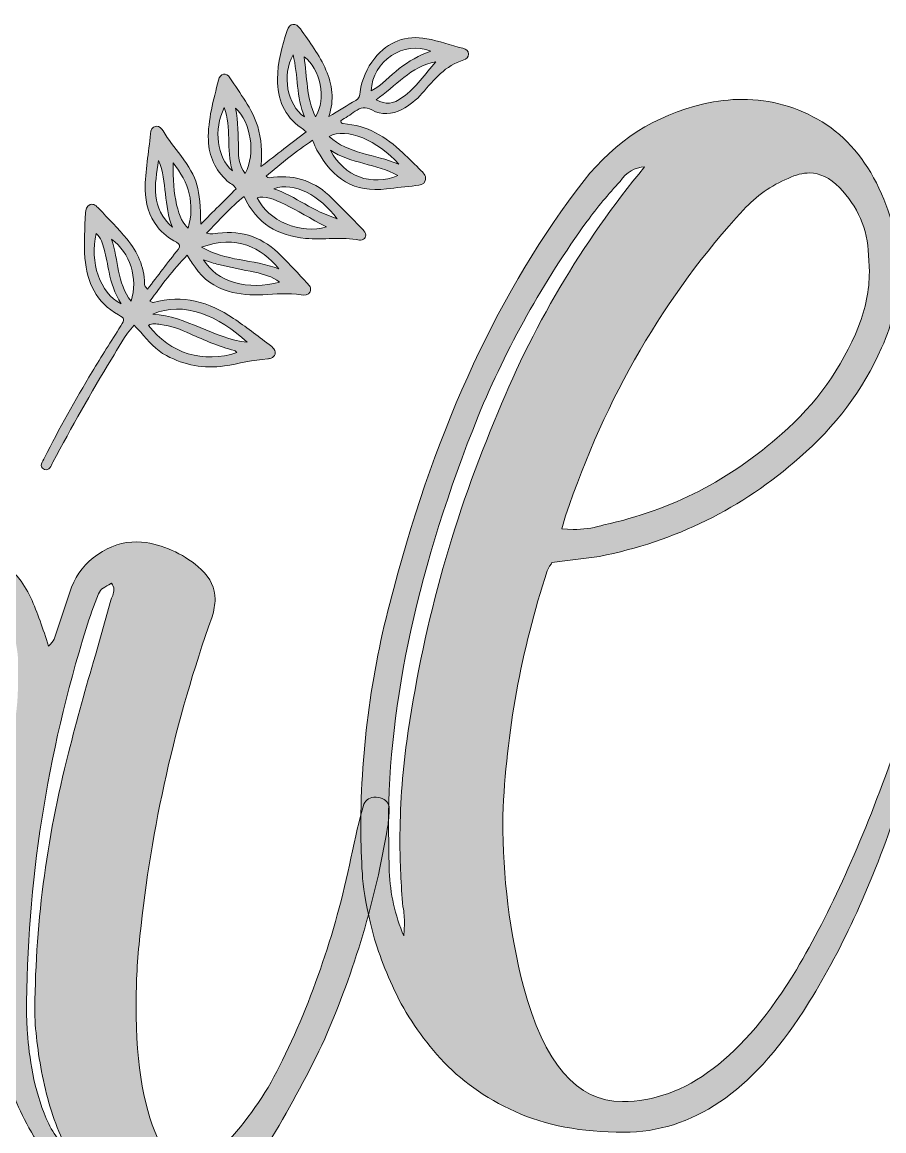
# Model space of a CAD drawing. Header units: inches. Extents: x 209 to 871, y -873 to -207.
# Drawn here: x 467.1 to 707.7, y -516.3 to -206.6 of the extents above; entities that cross this region are included whole.
import ezdxf

# ---------------------------------------------------------------- set-up
doc = ezdxf.new("R2010")
doc.units = ezdxf.units.IN
doc.header["$MEASUREMENT"] = 0
doc.layers.add('Layer 1', color=7, linetype='Continuous')

# ---------------------------------------------------------------- blocks, each defined once
blk = doc.blocks.new('block 3')
at = {"layer": 'Layer 1', "true_color": 0x040404}
h = blk.add_hatch(color=18, dxfattribs=at)
h.dxf.hatch_style = 2
edge = h.paths.add_edge_path()
edge.add_spline(control_points=[(635.1, -516.7), (623.25, -516.7), (613.11, -514.78), (604.69, -510.92), (596.26, -507.07), (589.33, -502.14), (583.91, -496.14), (578.48, -490.14), (574.2, -483.79), (571.06, -477.08), (567.92, -470.37), (565.67, -464.12), (564.31, -458.34), (562.95, -452.55), (562.2, -447.95), (562.06, -444.52), (561.77, -440.38), (561.63, -436.17), (561.63, -431.88), (561.63, -409.18), (564.7, -386.83), (570.84, -364.84), (582.84, -319.15), (600.54, -281.17), (623.96, -250.89), (632.67, -239.75), (643.81, -232.62), (657.38, -229.47), (661.09, -228.62), (664.66, -228.19), (668.09, -228.19), (676.23, -228.19), (683.69, -230.3), (690.47, -234.51), (697.25, -238.72), (702.53, -244.89), (706.32, -253.03), (710.1, -261.17), (711.99, -268.67), (711.99, -275.52), (711.85, -283.23), (710.21, -290.59), (707.07, -297.59), (701.79, -309.44), (694.14, -319.65), (684.15, -328.22), (668.01, -342.49), (649.38, -351.71), (628.25, -355.85), (628.25, -355.85), (620.11, -356.92), (620.11, -356.92), (620.11, -356.92), (614.97, -357.56), (614.97, -357.56), (614.97, -357.56), (614.75, -357.99), (614.75, -357.99), (614.18, -358.84), (613.82, -359.49), (613.68, -359.92), (606.4, -382.19), (602.25, -404.97), (601.26, -428.24), (601.26, -428.24), (601.26, -429.53), (601.26, -429.53), (601.26, -445.38), (603.19, -460.87), (607.04, -476.01), (612.75, -497.43), (621.96, -508.14), (634.67, -508.14), (652.24, -508.14), (668.44, -495.86), (683.29, -471.29), (692.72, -455.3), (701.5, -435.88), (709.64, -413.03), (711.64, -407.61), (713.14, -403.9), (714.14, -401.9), (715.42, -399.19), (716.14, -396.4), (716.28, -393.54), (717.14, -377.26), (719.35, -361.2), (722.92, -345.35), (730.34, -313.22), (742.91, -284.95), (760.62, -260.53), (764.9, -254.53), (769.97, -249.25), (775.83, -244.68), (785.39, -237.4), (795.74, -233.76), (806.88, -233.76), (820.16, -233.76), (832.23, -237.97), (843.08, -246.39), (847.79, -250.11), (850.93, -254.89), (852.5, -260.74), (853.79, -264.89), (854.43, -269.17), (854.43, -273.6), (854.43, -277.6), (854, -281.67), (853.15, -285.8), (850, -300.09), (843.44, -312.58), (833.44, -323.29), (815.45, -343.14), (793.03, -354.99), (766.19, -358.84), (765.47, -358.99), (764.76, -359.1), (764.04, -359.17), (763.33, -359.24), (762.65, -359.38), (762.01, -359.59), (761.37, -359.81), (760.69, -360.06), (759.97, -360.34), (756.69, -374.34), (755.05, -389.69), (755.05, -406.39), (755.05, -425.1), (756.94, -440.95), (760.72, -453.94), (764.51, -466.94), (769.4, -476.79), (775.4, -483.5), (781.39, -490.22), (787.6, -493.57), (794.03, -493.57), (805.45, -493.57), (815.8, -489.93), (825.09, -482.65), (843.51, -468.23), (856.07, -449.95), (862.79, -427.81), (862.79, -427.81), (863, -427.17), (863, -427.17), (864.14, -424.03), (865.5, -422.46), (867.07, -422.46), (867.64, -422.46), (868.46, -422.89), (869.53, -423.74), (870.6, -424.6), (871.14, -425.82), (871.14, -427.39), (871.14, -428.67), (870.93, -429.89), (870.5, -431.03), (869.07, -435.74), (867.35, -440.24), (865.36, -444.52), (858.64, -458.66), (849.65, -471.23), (838.37, -482.22), (832.37, -488.07), (825.44, -492.93), (817.59, -496.78), (810.45, -500.07), (803.24, -501.71), (795.96, -501.71), (785.96, -501.71), (776.25, -498.96), (766.83, -493.46), (757.4, -487.97), (749.19, -481.43), (742.2, -473.87), (735.2, -466.3), (730.06, -459.01), (726.77, -452.02), (722.06, -441.31), (718.77, -430.17), (716.92, -418.6), (716.92, -418.6), (716.06, -418.39), (716.06, -418.39), (715.49, -418.39), (714.92, -418.89), (714.35, -419.89), (714.35, -419.89), (714.14, -420.32), (714.14, -420.32), (713.28, -422.17), (711.99, -425.32), (710.28, -429.74), (703, -450.59), (694.64, -468.3), (685.22, -482.86), (670.8, -505.42), (654.09, -516.7), (635.1, -516.7)], knot_values=[0, 0, 0, 0, 1, 1, 1, 2, 2, 2, 3, 3, 3, 4, 4, 4, 5, 5, 5, 6, 6, 6, 7, 7, 7, 8, 8, 8, 9, 9, 9, 10, 10, 10, 11, 11, 11, 12, 12, 12, 13, 13, 13, 14, 14, 14, 15, 15, 15, 16, 16, 16, 17, 17, 17, 18, 18, 18, 19, 19, 19, 20, 20, 20, 21, 21, 21, 22, 22, 22, 23, 23, 23, 24, 24, 24, 25, 25, 25, 26, 26, 26, 27, 27, 27, 28, 28, 28, 29, 29, 29, 30, 30, 30, 31, 31, 31, 32, 32, 32, 33, 33, 33, 34, 34, 34, 35, 35, 35, 36, 36, 36, 37, 37, 37, 38, 38, 38, 39, 39, 39, 40, 40, 40, 41, 41, 41, 42, 42, 42, 43, 43, 43, 44, 44, 44, 45, 45, 45, 46, 46, 46, 47, 47, 47, 48, 48, 48, 49, 49, 49, 50, 50, 50, 51, 51, 51, 52, 52, 52, 53, 53, 53, 54, 54, 54, 55, 55, 55, 56, 56, 56, 57, 57, 57, 58, 58, 58, 59, 59, 59, 60, 60, 60, 61, 61, 61, 62, 62, 62, 63, 63, 63, 64, 64, 64, 65, 65, 65, 66, 66, 66, 66], degree=3, periodic=1)
edge = h.paths.add_edge_path()
edge.add_spline(control_points=[(573.63, -461.87), (573.63, -461.87), (573.84, -458.44), (573.84, -458.44), (573.84, -456.87), (573.7, -455.3), (573.41, -453.73), (572.84, -447.59), (572.56, -441.45), (572.56, -435.31), (572.56, -426.03), (573.2, -416.75), (574.48, -407.47), (578.77, -376.62), (586.91, -346.85), (598.9, -318.15), (609.32, -292.02), (623.32, -268.32), (640.88, -247.04), (638.17, -247.18), (635.88, -248.54), (634.03, -251.11), (630.74, -254.68), (627.67, -258.39), (624.82, -262.24), (612.54, -279.24), (602.4, -297.37), (594.41, -316.65), (577.7, -358.35), (569.34, -396.47), (569.34, -431.03), (569.34, -431.03), (569.56, -443.88), (569.56, -443.88), (569.84, -450.02), (571.2, -456.02), (573.63, -461.87)], knot_values=[0, 0, 0, 0, 1, 1, 1, 2, 2, 2, 3, 3, 3, 4, 4, 4, 5, 5, 5, 6, 6, 6, 7, 7, 7, 8, 8, 8, 9, 9, 9, 10, 10, 10, 11, 11, 11, 12, 12, 12, 12], degree=3, periodic=1)
edge = h.paths.add_edge_path()
edge.add_spline(control_points=[(620.96, -348.35), (623.67, -348.35), (626.24, -347.99), (628.68, -347.28), (628.68, -347.28), (629.53, -347.06), (629.53, -347.06), (648.38, -342.92), (664.94, -334.43), (679.22, -321.58), (688.79, -313.29), (695.93, -303.3), (700.64, -291.59), (702.64, -286.59), (703.64, -281.52), (703.64, -276.38), (703.64, -276.38), (703.43, -271.67), (703.43, -271.67), (703.14, -264.39), (700.43, -258.1), (695.29, -252.82), (692.57, -250.11), (689.79, -248.75), (686.94, -248.75), (685.08, -248.75), (683.08, -249.25), (680.94, -250.25), (676.23, -252.25), (672.08, -255.18), (668.51, -259.03), (646.52, -282.88), (629.96, -311.37), (618.82, -344.49), (618.82, -344.49), (617.75, -348.13), (617.75, -348.13), (617.75, -348.13), (620.96, -348.35), (620.96, -348.35)], knot_values=[0, 0, 0, 0, 1, 1, 1, 2, 2, 2, 3, 3, 3, 4, 4, 4, 5, 5, 5, 6, 6, 6, 7, 7, 7, 8, 8, 8, 9, 9, 9, 10, 10, 10, 11, 11, 11, 12, 12, 12, 13, 13, 13, 13], degree=3, periodic=1)
edge = h.paths.add_edge_path()
edge.add_spline(control_points=[(728.06, -432.31), (728.06, -432.31), (728.06, -428.67), (728.06, -428.67), (728.06, -428.67), (727.63, -424.6), (727.63, -424.6), (726.92, -419.03), (726.56, -415.39), (726.56, -413.68), (726.56, -413.68), (726.56, -401.47), (726.56, -401.47), (726.56, -400.18), (726.35, -398.9), (725.92, -397.61), (724.35, -399.61), (723.56, -401.61), (723.56, -403.61), (723.56, -403.61), (723.56, -404.68), (723.56, -404.68), (723.56, -412.11), (724.42, -419.46), (726.13, -426.74), (726.27, -427.32), (726.56, -427.74), (726.99, -428.03), (727.42, -428.32), (727.77, -428.53), (728.06, -428.67), (728.06, -428.67), (727.63, -432.31), (727.63, -432.31), (727.63, -432.31), (728.06, -432.31), (728.06, -432.31)], knot_values=[0, 0, 0, 0, 1, 1, 1, 2, 2, 2, 3, 3, 3, 4, 4, 4, 5, 5, 5, 6, 6, 6, 7, 7, 7, 8, 8, 8, 9, 9, 9, 10, 10, 10, 11, 11, 11, 12, 12, 12, 12], degree=3, periodic=1)
edge = h.paths.add_edge_path()
edge.add_spline(control_points=[(726.13, -374.48), (727.13, -373.05), (727.95, -371.84), (728.59, -370.84), (729.24, -369.84), (729.77, -368.23), (730.2, -366.02), (730.63, -363.81), (731.06, -361.56), (731.49, -359.27), (740.77, -313.01), (759.62, -275.03), (788.03, -245.32), (787.03, -246.04), (785.89, -246.79), (784.61, -247.57), (783.32, -248.36), (782.11, -249.18), (780.96, -250.03), (774.82, -254.89), (769.47, -260.53), (764.9, -266.96), (759.33, -274.24), (754.55, -282.09), (750.55, -290.52), (738.27, -315.36), (730.13, -341.57), (726.13, -369.13), (726.13, -369.13), (726.13, -374.48), (726.13, -374.48)], knot_values=[0, 0, 0, 0, 1, 1, 1, 2, 2, 2, 3, 3, 3, 4, 4, 4, 5, 5, 5, 6, 6, 6, 7, 7, 7, 8, 8, 8, 9, 9, 9, 10, 10, 10, 10], degree=3, periodic=1)
edge = h.paths.add_edge_path()
edge.add_spline(control_points=[(765.12, -350.71), (791.53, -346.85), (813.24, -334.71), (830.23, -314.29), (838.8, -304.01), (844.08, -292.23), (846.08, -278.95), (846.36, -277.1), (846.51, -275.24), (846.51, -273.38), (846.51, -267.96), (845.04, -262.85), (842.12, -258.07), (839.19, -253.28), (835.94, -250.89), (832.37, -250.89), (830.51, -250.89), (828.51, -251.32), (826.37, -252.18), (820.09, -254.32), (814.66, -257.82), (810.1, -262.67), (786.96, -287.66), (771.4, -315.72), (763.4, -346.85), (763.11, -347.57), (762.94, -348.21), (762.87, -348.78), (762.79, -349.35), (762.76, -349.85), (762.76, -350.28), (763.04, -350.42), (763.4, -350.53), (763.83, -350.6), (764.26, -350.67), (764.69, -350.71), (765.12, -350.71)], knot_values=[0, 0, 0, 0, 1, 1, 1, 2, 2, 2, 3, 3, 3, 4, 4, 4, 5, 5, 5, 6, 6, 6, 7, 7, 7, 8, 8, 8, 9, 9, 9, 10, 10, 10, 11, 11, 11, 12, 12, 12, 12], degree=3, periodic=1)
h = blk.add_hatch(color=18, dxfattribs=at)
h.dxf.hatch_style = 2
edge = h.paths.add_edge_path()
edge.add_spline(control_points=[(503.16, -538.12), (497.45, -538.12), (491.73, -536.48), (486.02, -533.2), (478.74, -528.63), (473.28, -523.13), (469.64, -516.7), (466, -510.28), (463.57, -504.35), (462.35, -498.92), (461.14, -493.5), (460.54, -489.93), (460.54, -488.21), (460.54, -488.21), (460.32, -479.86), (460.32, -479.86), (460.32, -467.15), (461.46, -452.66), (463.75, -436.38), (463.75, -436.38), (464.6, -429.31), (464.6, -429.31), (464.6, -429.31), (463.53, -430.81), (463.53, -430.81), (462.25, -432.39), (461.39, -433.6), (460.96, -434.45), (453.96, -447.88), (444.68, -459.59), (433.12, -469.58), (427.55, -474.15), (421.69, -476.44), (415.56, -476.44), (410.27, -476.44), (405.13, -474.79), (400.13, -471.51), (387.85, -463.51), (381.14, -452.23), (380, -437.67), (379.86, -435.67), (379.78, -433.6), (379.78, -431.46), (379.78, -426.74), (380.28, -422.03), (381.28, -417.32), (384.28, -403.18), (389.78, -390.12), (397.78, -378.12), (402.63, -370.55), (408.95, -364.27), (416.73, -359.27), (424.51, -354.28), (432.76, -351.78), (441.47, -351.78), (443.61, -351.78), (445.76, -351.92), (447.9, -352.2), (457.89, -353.35), (465.1, -358.42), (469.53, -367.41), (471.25, -371.55), (472.88, -376.05), (474.46, -380.91), (475.17, -380.19), (475.67, -379.55), (475.96, -378.98), (475.96, -378.98), (480.88, -364.41), (480.88, -364.41), (482.31, -360.7), (484.74, -357.67), (488.17, -355.31), (491.59, -352.95), (495.23, -351.78), (499.09, -351.78), (499.09, -351.78), (501.66, -351.99), (501.66, -351.99), (507.51, -352.99), (512.65, -355.49), (517.08, -359.49), (519.65, -361.92), (520.94, -364.7), (520.94, -367.84), (520.94, -369.27), (520.65, -370.91), (520.08, -372.77), (509.8, -401.76), (503.08, -431.46), (499.95, -461.87), (499.23, -468.3), (498.88, -474.72), (498.88, -481.15), (498.88, -498.43), (501.16, -511.35), (505.73, -519.92), (508.3, -524.2), (511.01, -526.34), (513.87, -526.34), (516.44, -526.34), (519.65, -524.34), (523.51, -520.34), (529.79, -513.63), (534.93, -506.28), (538.93, -498.28), (548.21, -479.72), (554.99, -459.66), (559.28, -438.1), (560.56, -432.1), (561.63, -427.74), (562.49, -425.03), (563.06, -423.74), (564.2, -423.1), (565.92, -423.1), (565.92, -423.1), (566.99, -423.31), (566.99, -423.31), (568.7, -423.74), (569.56, -424.74), (569.56, -426.31), (569.56, -428.03), (569.41, -429.74), (569.13, -431.46), (565.7, -451.88), (559.85, -471.58), (551.57, -490.57), (547.14, -500), (542.21, -509.21), (536.79, -518.2), (533.22, -524.63), (528.08, -529.63), (521.37, -533.2), (515.37, -536.48), (509.3, -538.12), (503.16, -538.12)], knot_values=[0, 0, 0, 0, 1, 1, 1, 2, 2, 2, 3, 3, 3, 4, 4, 4, 5, 5, 5, 6, 6, 6, 7, 7, 7, 8, 8, 8, 9, 9, 9, 10, 10, 10, 11, 11, 11, 12, 12, 12, 13, 13, 13, 14, 14, 14, 15, 15, 15, 16, 16, 16, 17, 17, 17, 18, 18, 18, 19, 19, 19, 20, 20, 20, 21, 21, 21, 22, 22, 22, 23, 23, 23, 24, 24, 24, 25, 25, 25, 26, 26, 26, 27, 27, 27, 28, 28, 28, 29, 29, 29, 30, 30, 30, 31, 31, 31, 32, 32, 32, 33, 33, 33, 34, 34, 34, 35, 35, 35, 36, 36, 36, 37, 37, 37, 38, 38, 38, 39, 39, 39, 40, 40, 40, 41, 41, 41, 42, 42, 42, 43, 43, 43, 44, 44, 44, 45, 45, 45, 45], degree=3, periodic=1)
edge = h.paths.add_edge_path()
edge.add_spline(control_points=[(388.35, -434.02), (390.49, -424.89), (392.21, -418.39), (393.49, -414.53), (395.78, -407.11), (398.92, -399.47), (402.92, -391.62), (402.92, -391.62), (405.06, -387.12), (405.06, -387.12), (406.49, -384.55), (409.77, -379.05), (414.91, -370.63), (406.91, -376.91), (400.42, -385.87), (395.42, -397.51), (390.42, -409.15), (387.92, -419.6), (387.92, -428.89), (387.92, -430.74), (388.06, -432.46), (388.35, -434.02)], knot_values=[0, 0, 0, 0, 1, 1, 1, 2, 2, 2, 3, 3, 3, 4, 4, 4, 5, 5, 5, 6, 6, 6, 7, 7, 7, 7], degree=3, periodic=1)
edge = h.paths.add_edge_path()
edge.add_spline(control_points=[(418.12, -467.01), (418.12, -467.01), (419.84, -466.8), (419.84, -466.8), (423.83, -465.65), (427.41, -463.73), (430.55, -461.01), (440.69, -451.73), (449.4, -439.59), (456.68, -424.6), (456.68, -424.6), (459.25, -419.46), (459.25, -419.46), (463.67, -410.61), (465.89, -401.33), (465.89, -391.62), (465.89, -391.62), (465.89, -384.12), (465.89, -384.12), (465.32, -377.12), (462.75, -370.98), (458.18, -365.7), (456.47, -363.99), (454.75, -363.13), (453.04, -363.13), (450.18, -363.13), (447.11, -365.63), (443.83, -370.63), (439.12, -377.77), (434.97, -385.4), (431.4, -393.54), (422.84, -412.11), (417.05, -431.53), (414.05, -451.8), (413.77, -454.52), (413.63, -458.16), (413.63, -462.73), (414.05, -465.59), (415.56, -467.01), (418.12, -467.01)], knot_values=[0, 0, 0, 0, 1, 1, 1, 2, 2, 2, 3, 3, 3, 4, 4, 4, 5, 5, 5, 6, 6, 6, 7, 7, 7, 8, 8, 8, 9, 9, 9, 10, 10, 10, 11, 11, 11, 12, 12, 12, 13, 13, 13, 13], degree=3, periodic=1)
edge = h.paths.add_edge_path()
edge.add_spline(control_points=[(479.81, -521.63), (476.95, -516.35), (474.78, -510.31), (473.28, -503.53), (471.78, -496.75), (470.89, -490.36), (470.6, -484.36), (470.6, -459.52), (473.74, -434.96), (480.03, -410.68), (482.31, -401.54), (484.81, -392.47), (487.52, -383.48), (487.52, -383.48), (491.81, -368.05), (491.81, -368.05), (491.95, -367.77), (492.13, -367.34), (492.34, -366.77), (492.56, -366.2), (492.66, -365.63), (492.66, -365.06), (492.66, -364.49), (492.45, -363.91), (492.02, -363.34), (491.02, -363.91), (490.23, -364.38), (489.66, -364.73), (489.09, -365.09), (488.66, -365.63), (488.38, -366.34), (487.09, -369.48), (485.95, -372.7), (484.95, -375.98), (473.96, -411.11), (468.39, -447.02), (468.25, -483.72), (468.25, -483.72), (468.46, -488), (468.46, -488), (468.6, -491), (469.03, -494.61), (469.74, -498.82), (470.46, -503.03), (471.6, -507.21), (473.17, -511.35), (474.74, -515.49), (476.95, -518.92), (479.81, -521.63)], knot_values=[0, 0, 0, 0, 1, 1, 1, 2, 2, 2, 3, 3, 3, 4, 4, 4, 5, 5, 5, 6, 6, 6, 7, 7, 7, 8, 8, 8, 9, 9, 9, 10, 10, 10, 11, 11, 11, 12, 12, 12, 13, 13, 13, 14, 14, 14, 15, 15, 15, 16, 16, 16, 16], degree=3, periodic=1)
at = {"layer": 'Layer 1', "lineweight": 0}
for points, knots in [([(635.1, -516.7), (623.25, -516.7), (613.11, -514.78), (604.69, -510.92), (596.26, -507.07), (589.33, -502.14), (583.91, -496.14), (578.48, -490.14), (574.2, -483.79), (571.06, -477.08), (567.92, -470.37), (565.67, -464.12), (564.31, -458.34), (562.95, -452.55), (562.2, -447.95), (562.06, -444.52), (561.77, -440.38), (561.63, -436.17), (561.63, -431.88), (561.63, -409.18), (564.7, -386.83), (570.84, -364.84), (582.84, -319.15), (600.54, -281.17), (623.96, -250.89), (632.67, -239.75), (643.81, -232.62), (657.38, -229.47), (661.09, -228.62), (664.66, -228.19), (668.09, -228.19), (676.23, -228.19), (683.69, -230.3), (690.47, -234.51), (697.25, -238.72), (702.53, -244.89), (706.32, -253.03), (710.1, -261.17), (711.99, -268.67), (711.99, -275.52), (711.85, -283.23), (710.21, -290.59), (707.07, -297.59), (701.79, -309.44), (694.14, -319.65), (684.15, -328.22), (668.01, -342.49), (649.38, -351.71), (628.25, -355.85), (628.25, -355.85), (620.11, -356.92), (620.11, -356.92), (620.11, -356.92), (614.97, -357.56), (614.97, -357.56), (614.97, -357.56), (614.75, -357.99), (614.75, -357.99), (614.18, -358.84), (613.82, -359.49), (613.68, -359.92), (606.4, -382.19), (602.25, -404.97), (601.26, -428.24), (601.26, -428.24), (601.26, -429.53), (601.26, -429.53), (601.26, -445.38), (603.19, -460.87), (607.04, -476.01), (612.75, -497.43), (621.96, -508.14), (634.67, -508.14), (652.24, -508.14), (668.44, -495.86), (683.29, -471.29), (692.72, -455.3), (701.5, -435.88), (709.64, -413.03), (711.64, -407.61), (713.14, -403.9), (714.14, -401.9), (715.42, -399.19), (716.14, -396.4), (716.28, -393.54), (717.14, -377.26), (719.35, -361.2), (722.92, -345.35), (730.34, -313.22), (742.91, -284.95), (760.62, -260.53), (764.9, -254.53), (769.97, -249.25), (775.83, -244.68), (785.39, -237.4), (795.74, -233.76), (806.88, -233.76), (820.16, -233.76), (832.23, -237.97), (843.08, -246.39), (847.79, -250.11), (850.93, -254.89), (852.5, -260.74), (853.79, -264.89), (854.43, -269.17), (854.43, -273.6), (854.43, -277.6), (854, -281.67), (853.15, -285.8), (850, -300.09), (843.44, -312.58), (833.44, -323.29), (815.45, -343.14), (793.03, -354.99), (766.19, -358.84), (765.47, -358.99), (764.76, -359.1), (764.04, -359.17), (763.33, -359.24), (762.65, -359.38), (762.01, -359.59), (761.37, -359.81), (760.69, -360.06), (759.97, -360.34), (756.69, -374.34), (755.05, -389.69), (755.05, -406.39), (755.05, -425.1), (756.94, -440.95), (760.72, -453.94), (764.51, -466.94), (769.4, -476.79), (775.4, -483.5), (781.39, -490.22), (787.6, -493.57), (794.03, -493.57), (805.45, -493.57), (815.8, -489.93), (825.09, -482.65), (843.51, -468.23), (856.07, -449.95), (862.79, -427.81), (862.79, -427.81), (863, -427.17), (863, -427.17), (864.14, -424.03), (865.5, -422.46), (867.07, -422.46), (867.64, -422.46), (868.46, -422.89), (869.53, -423.74), (870.6, -424.6), (871.14, -425.82), (871.14, -427.39), (871.14, -428.67), (870.93, -429.89), (870.5, -431.03), (869.07, -435.74), (867.35, -440.24), (865.36, -444.52), (858.64, -458.66), (849.65, -471.23), (838.37, -482.22), (832.37, -488.07), (825.44, -492.93), (817.59, -496.78), (810.45, -500.07), (803.24, -501.71), (795.96, -501.71), (785.96, -501.71), (776.25, -498.96), (766.83, -493.46), (757.4, -487.97), (749.19, -481.43), (742.2, -473.87), (735.2, -466.3), (730.06, -459.01), (726.77, -452.02), (722.06, -441.31), (718.77, -430.17), (716.92, -418.6), (716.92, -418.6), (716.06, -418.39), (716.06, -418.39), (715.49, -418.39), (714.92, -418.89), (714.35, -419.89), (714.35, -419.89), (714.14, -420.32), (714.14, -420.32), (713.28, -422.17), (711.99, -425.32), (710.28, -429.74), (703, -450.59), (694.64, -468.3), (685.22, -482.86), (670.8, -505.42), (654.09, -516.7), (635.1, -516.7)], [0, 0, 0, 0, 1, 1, 1, 2, 2, 2, 3, 3, 3, 4, 4, 4, 5, 5, 5, 6, 6, 6, 7, 7, 7, 8, 8, 8, 9, 9, 9, 10, 10, 10, 11, 11, 11, 12, 12, 12, 13, 13, 13, 14, 14, 14, 15, 15, 15, 16, 16, 16, 17, 17, 17, 18, 18, 18, 19, 19, 19, 20, 20, 20, 21, 21, 21, 22, 22, 22, 23, 23, 23, 24, 24, 24, 25, 25, 25, 26, 26, 26, 27, 27, 27, 28, 28, 28, 29, 29, 29, 30, 30, 30, 31, 31, 31, 32, 32, 32, 33, 33, 33, 34, 34, 34, 35, 35, 35, 36, 36, 36, 37, 37, 37, 38, 38, 38, 39, 39, 39, 40, 40, 40, 41, 41, 41, 42, 42, 42, 43, 43, 43, 44, 44, 44, 45, 45, 45, 46, 46, 46, 47, 47, 47, 48, 48, 48, 49, 49, 49, 50, 50, 50, 51, 51, 51, 52, 52, 52, 53, 53, 53, 54, 54, 54, 55, 55, 55, 56, 56, 56, 57, 57, 57, 58, 58, 58, 59, 59, 59, 60, 60, 60, 61, 61, 61, 62, 62, 62, 63, 63, 63, 64, 64, 64, 65, 65, 65, 66, 66, 66, 66]), ([(573.63, -461.87), (573.63, -461.87), (573.84, -458.44), (573.84, -458.44), (573.84, -456.87), (573.7, -455.3), (573.41, -453.73), (572.84, -447.59), (572.56, -441.45), (572.56, -435.31), (572.56, -426.03), (573.2, -416.75), (574.48, -407.47), (578.77, -376.62), (586.91, -346.85), (598.9, -318.15), (609.32, -292.02), (623.32, -268.32), (640.88, -247.04), (638.17, -247.18), (635.88, -248.54), (634.03, -251.11), (630.74, -254.68), (627.67, -258.39), (624.82, -262.24), (612.54, -279.24), (602.4, -297.37), (594.41, -316.65), (577.7, -358.35), (569.34, -396.47), (569.34, -431.03), (569.34, -431.03), (569.56, -443.88), (569.56, -443.88), (569.84, -450.02), (571.2, -456.02), (573.63, -461.87)], [0, 0, 0, 0, 1, 1, 1, 2, 2, 2, 3, 3, 3, 4, 4, 4, 5, 5, 5, 6, 6, 6, 7, 7, 7, 8, 8, 8, 9, 9, 9, 10, 10, 10, 11, 11, 11, 12, 12, 12, 12]), ([(620.96, -348.35), (623.67, -348.35), (626.24, -347.99), (628.68, -347.28), (628.68, -347.28), (629.53, -347.06), (629.53, -347.06), (648.38, -342.92), (664.94, -334.43), (679.22, -321.58), (688.79, -313.29), (695.93, -303.3), (700.64, -291.59), (702.64, -286.59), (703.64, -281.52), (703.64, -276.38), (703.64, -276.38), (703.43, -271.67), (703.43, -271.67), (703.14, -264.39), (700.43, -258.1), (695.29, -252.82), (692.57, -250.11), (689.79, -248.75), (686.94, -248.75), (685.08, -248.75), (683.08, -249.25), (680.94, -250.25), (676.23, -252.25), (672.08, -255.18), (668.51, -259.03), (646.52, -282.88), (629.96, -311.37), (618.82, -344.49), (618.82, -344.49), (617.75, -348.13), (617.75, -348.13), (617.75, -348.13), (620.96, -348.35), (620.96, -348.35)], [0, 0, 0, 0, 1, 1, 1, 2, 2, 2, 3, 3, 3, 4, 4, 4, 5, 5, 5, 6, 6, 6, 7, 7, 7, 8, 8, 8, 9, 9, 9, 10, 10, 10, 11, 11, 11, 12, 12, 12, 13, 13, 13, 13]), ([(503.16, -538.12), (497.45, -538.12), (491.73, -536.48), (486.02, -533.2), (478.74, -528.63), (473.28, -523.13), (469.64, -516.7), (466, -510.28), (463.57, -504.35), (462.35, -498.92), (461.14, -493.5), (460.54, -489.93), (460.54, -488.21), (460.54, -488.21), (460.32, -479.86), (460.32, -479.86), (460.32, -467.15), (461.46, -452.66), (463.75, -436.38), (463.75, -436.38), (464.6, -429.31), (464.6, -429.31), (464.6, -429.31), (463.53, -430.81), (463.53, -430.81), (462.25, -432.39), (461.39, -433.6), (460.96, -434.45), (453.96, -447.88), (444.68, -459.59), (433.12, -469.58), (427.55, -474.15), (421.69, -476.44), (415.56, -476.44), (410.27, -476.44), (405.13, -474.79), (400.13, -471.51), (387.85, -463.51), (381.14, -452.23), (380, -437.67), (379.86, -435.67), (379.78, -433.6), (379.78, -431.46), (379.78, -426.74), (380.28, -422.03), (381.28, -417.32), (384.28, -403.18), (389.78, -390.12), (397.78, -378.12), (402.63, -370.55), (408.95, -364.27), (416.73, -359.27), (424.51, -354.28), (432.76, -351.78), (441.47, -351.78), (443.61, -351.78), (445.76, -351.92), (447.9, -352.2), (457.89, -353.35), (465.1, -358.42), (469.53, -367.41), (471.25, -371.55), (472.88, -376.05), (474.46, -380.91), (475.17, -380.19), (475.67, -379.55), (475.96, -378.98), (475.96, -378.98), (480.88, -364.41), (480.88, -364.41), (482.31, -360.7), (484.74, -357.67), (488.17, -355.31), (491.59, -352.95), (495.23, -351.78), (499.09, -351.78), (499.09, -351.78), (501.66, -351.99), (501.66, -351.99), (507.51, -352.99), (512.65, -355.49), (517.08, -359.49), (519.65, -361.92), (520.94, -364.7), (520.94, -367.84), (520.94, -369.27), (520.65, -370.91), (520.08, -372.77), (509.8, -401.76), (503.08, -431.46), (499.95, -461.87), (499.23, -468.3), (498.88, -474.72), (498.88, -481.15), (498.88, -498.43), (501.16, -511.35), (505.73, -519.92), (508.3, -524.2), (511.01, -526.34), (513.87, -526.34), (516.44, -526.34), (519.65, -524.34), (523.51, -520.34), (529.79, -513.63), (534.93, -506.28), (538.93, -498.28), (548.21, -479.72), (554.99, -459.66), (559.28, -438.1), (560.56, -432.1), (561.63, -427.74), (562.49, -425.03), (563.06, -423.74), (564.2, -423.1), (565.92, -423.1), (565.92, -423.1), (566.99, -423.31), (566.99, -423.31), (568.7, -423.74), (569.56, -424.74), (569.56, -426.31), (569.56, -428.03), (569.41, -429.74), (569.13, -431.46), (565.7, -451.88), (559.85, -471.58), (551.57, -490.57), (547.14, -500), (542.21, -509.21), (536.79, -518.2), (533.22, -524.63), (528.08, -529.63), (521.37, -533.2), (515.37, -536.48), (509.3, -538.12), (503.16, -538.12)], [0, 0, 0, 0, 1, 1, 1, 2, 2, 2, 3, 3, 3, 4, 4, 4, 5, 5, 5, 6, 6, 6, 7, 7, 7, 8, 8, 8, 9, 9, 9, 10, 10, 10, 11, 11, 11, 12, 12, 12, 13, 13, 13, 14, 14, 14, 15, 15, 15, 16, 16, 16, 17, 17, 17, 18, 18, 18, 19, 19, 19, 20, 20, 20, 21, 21, 21, 22, 22, 22, 23, 23, 23, 24, 24, 24, 25, 25, 25, 26, 26, 26, 27, 27, 27, 28, 28, 28, 29, 29, 29, 30, 30, 30, 31, 31, 31, 32, 32, 32, 33, 33, 33, 34, 34, 34, 35, 35, 35, 36, 36, 36, 37, 37, 37, 38, 38, 38, 39, 39, 39, 40, 40, 40, 41, 41, 41, 42, 42, 42, 43, 43, 43, 44, 44, 44, 45, 45, 45, 45]), ([(479.81, -521.63), (476.95, -516.35), (474.78, -510.31), (473.28, -503.53), (471.78, -496.75), (470.89, -490.36), (470.6, -484.36), (470.6, -459.52), (473.74, -434.96), (480.03, -410.68), (482.31, -401.54), (484.81, -392.47), (487.52, -383.48), (487.52, -383.48), (491.81, -368.05), (491.81, -368.05), (491.95, -367.77), (492.13, -367.34), (492.34, -366.77), (492.56, -366.2), (492.66, -365.63), (492.66, -365.06), (492.66, -364.49), (492.45, -363.91), (492.02, -363.34), (491.02, -363.91), (490.23, -364.38), (489.66, -364.73), (489.09, -365.09), (488.66, -365.63), (488.38, -366.34), (487.09, -369.48), (485.95, -372.7), (484.95, -375.98), (473.96, -411.11), (468.39, -447.02), (468.25, -483.72), (468.25, -483.72), (468.46, -488), (468.46, -488), (468.6, -491), (469.03, -494.61), (469.74, -498.82), (470.46, -503.03), (471.6, -507.21), (473.17, -511.35), (474.74, -515.49), (476.95, -518.92), (479.81, -521.63)], [0, 0, 0, 0, 1, 1, 1, 2, 2, 2, 3, 3, 3, 4, 4, 4, 5, 5, 5, 6, 6, 6, 7, 7, 7, 8, 8, 8, 9, 9, 9, 10, 10, 10, 11, 11, 11, 12, 12, 12, 13, 13, 13, 14, 14, 14, 15, 15, 15, 16, 16, 16, 16])]:
    blk.add_open_spline(points, degree=3, knots=knots, dxfattribs=at)
blk = doc.blocks.new('block 5')
at = {"layer": 'Layer 1', "true_color": 0x040404}
h = blk.add_hatch(color=18, dxfattribs=at)
h.dxf.hatch_style = 2
edge = h.paths.add_edge_path()
edge.add_spline(control_points=[(577, -252.28), (574.29, -252.6), (571.57, -252.88), (568.85, -253.2), (559.74, -254.27), (553.91, -250.54), (549.38, -242.34), (548.98, -241.61), (548.69, -240.82), (548.17, -239.63), (543.51, -242.66), (539.4, -246.13), (535.17, -249.68), (535.88, -250.44), (536.6, -250.02), (537.22, -249.95), (543.62, -249.2), (549.01, -251.28), (553.54, -255.76), (556.3, -258.49), (559.01, -261.28), (561.74, -264.05), (562.1, -264.42), (562.48, -264.81), (562.73, -265.26), (563.37, -266.42), (562.87, -267.35), (561.57, -267.52), (561.47, -267.53), (561.36, -267.55), (561.26, -267.52), (556.26, -266.43), (551.18, -267.52), (546.16, -267.02), (538.53, -266.25), (532.52, -263), (529.08, -255.3), (525.14, -258.41), (522.06, -261.96), (518.55, -265.57), (519.91, -266.02), (520.82, -265.68), (521.71, -265.56), (528.67, -264.72), (534.56, -266.89), (539.42, -271.89), (541.84, -274.38), (544.2, -276.91), (546.58, -279.43), (547.24, -280.13), (547.95, -280.87), (547.46, -281.92), (546.96, -282.96), (545.94, -282.94), (544.99, -282.79), (541.41, -282.22), (537.85, -282.6), (534.28, -282.79), (531.01, -282.96), (527.78, -282.72), (524.61, -281.77), (520.74, -280.61), (517.62, -278.45), (515.34, -275.1), (514.64, -274.08), (513.97, -273.04), (513.12, -271.75), (509.15, -275.83), (505.93, -280.12), (502.73, -284.59), (503.31, -284.81), (503.52, -284.97), (503.67, -284.93), (511.9, -282.57), (519.26, -284.77), (526.08, -289.37), (529.48, -291.66), (532.71, -294.19), (536, -296.63), (536.51, -297.01), (537.03, -297.41), (537.37, -297.92), (538.08, -298.95), (537.73, -299.98), (536.57, -300.46), (536.29, -300.58), (535.97, -300.66), (535.66, -300.68), (531.54, -300.92), (527.58, -302.06), (523.52, -302.65), (517.82, -303.48), (512.44, -302.49), (507.36, -299.77), (504.42, -298.19), (502.31, -295.71), (500.17, -293.25), (499.63, -292.62), (499.02, -292.04), (498.3, -291.28), (495.7, -294.19), (493.96, -297.56), (492.01, -300.75), (486.23, -310.16), (480.85, -319.79), (475.65, -329.53), (475.13, -330.5), (474.67, -332.13), (473.3, -331.54), (471.54, -330.77), (472.83, -329.31), (473.32, -328.33), (477.39, -320.14), (481.9, -312.18), (486.6, -304.34), (489.19, -300.01), (491.93, -295.77), (494.58, -291.48), (495.77, -289.54), (495.81, -289.42), (493.94, -288.37), (487.75, -284.88), (485.12, -279.34), (484.59, -272.54), (484.27, -268.33), (484.58, -264.14), (484.75, -259.93), (484.79, -258.97), (484.95, -257.98), (486.01, -257.6), (487.1, -257.22), (487.82, -258.02), (488.45, -258.68), (491.12, -261.5), (493.87, -264.27), (496.35, -267.25), (499.32, -270.8), (501.11, -274.91), (501.26, -279.62), (501.27, -280.03), (501.21, -280.45), (502.06, -281.2), (504.97, -277.4), (507.76, -273.72), (510.59, -270.09), (511.31, -269.17), (511.08, -268.63), (510.16, -268.12), (508.12, -267), (506.24, -265.64), (504.81, -263.78), (502.49, -260.74), (501.5, -257.25), (501.44, -253.47), (501.34, -248.18), (502.47, -243.02), (502.87, -237.78), (502.94, -236.79), (503.34, -235.87), (504.46, -235.7), (505.44, -235.55), (505.97, -236.28), (506.41, -237.02), (507.85, -239.47), (509.71, -241.63), (511.39, -243.91), (516, -250.18), (516.83, -253.05), (516.93, -263.02), (520.43, -259.54), (523.61, -256.37), (526.81, -253.19), (526.17, -251.98), (525.08, -251.69), (524.33, -251), (520.99, -247.92), (519.19, -244.12), (519.06, -239.59), (518.9, -233.83), (520.52, -228.35), (521.88, -222.85), (522.37, -220.92), (524.04, -220.56), (525.07, -222.17), (527.9, -226.57), (531.27, -230.68), (532.83, -235.81), (533.88, -239.26), (534.17, -242.8), (533.72, -246.99), (538.15, -243.57), (542.16, -240.47), (546.37, -237.22), (545.76, -236.76), (545.37, -236.43), (544.95, -236.14), (540.18, -232.85), (538.37, -228.09), (538.37, -222.54), (538.37, -217.86), (539.67, -213.39), (541.07, -208.99), (541.75, -206.88), (543.48, -206.63), (544.78, -208.51), (547.34, -212.22), (550.14, -215.82), (551.91, -220), (553.63, -224.05), (554.35, -228.24), (552.67, -233.02), (555.52, -231.3), (557.82, -229.84), (560.2, -228.51), (561.21, -227.94), (561.29, -227.06), (561.42, -226.13), (561.91, -222.61), (563.27, -219.47), (565.51, -216.71), (569.3, -212.06), (574.19, -210.13), (580.06, -211.24), (583.45, -211.89), (586.75, -213.03), (590.1, -213.92), (591, -214.16), (591.7, -214.58), (591.71, -215.58), (591.72, -216.41), (591.13, -216.95), (590.39, -217.17), (585.25, -218.71), (582.08, -222.68), (578.76, -226.49), (577.16, -228.33), (575.33, -229.88), (573.13, -230.98), (570.32, -232.38), (567.45, -232.72), (564.67, -231.16), (562.92, -230.18), (561.53, -230.45), (560.04, -231.53), (558.7, -232.5), (557.3, -233.36), (556.09, -234.16), (556.08, -234.93), (556.43, -234.96), (556.71, -234.98), (563.37, -235.4), (568.66, -238.63), (573.33, -243.11), (575.08, -244.78), (576.79, -246.48), (578.53, -248.16), (579.32, -248.92), (580.01, -249.79), (579.63, -250.92), (579.23, -252.13), (578.03, -252.15), (577, -252.28)], knot_values=[0, 0, 0, 0, 1, 1, 1, 2, 2, 2, 3, 3, 3, 4, 4, 4, 5, 5, 5, 6, 6, 6, 7, 7, 7, 8, 8, 8, 9, 9, 9, 10, 10, 10, 11, 11, 11, 12, 12, 12, 13, 13, 13, 14, 14, 14, 15, 15, 15, 16, 16, 16, 17, 17, 17, 18, 18, 18, 19, 19, 19, 20, 20, 20, 21, 21, 21, 22, 22, 22, 23, 23, 23, 24, 24, 24, 25, 25, 25, 26, 26, 26, 27, 27, 27, 28, 28, 28, 29, 29, 29, 30, 30, 30, 31, 31, 31, 32, 32, 32, 33, 33, 33, 34, 34, 34, 35, 35, 35, 36, 36, 36, 37, 37, 37, 38, 38, 38, 39, 39, 39, 40, 40, 40, 41, 41, 41, 42, 42, 42, 43, 43, 43, 44, 44, 44, 45, 45, 45, 46, 46, 46, 47, 47, 47, 48, 48, 48, 49, 49, 49, 50, 50, 50, 51, 51, 51, 52, 52, 52, 53, 53, 53, 54, 54, 54, 55, 55, 55, 56, 56, 56, 57, 57, 57, 58, 58, 58, 59, 59, 59, 60, 60, 60, 61, 61, 61, 62, 62, 62, 63, 63, 63, 64, 64, 64, 65, 65, 65, 66, 66, 66, 67, 67, 67, 68, 68, 68, 69, 69, 69, 70, 70, 70, 71, 71, 71, 72, 72, 72, 73, 73, 73, 74, 74, 74, 75, 75, 75, 76, 76, 76, 77, 77, 77, 78, 78, 78, 79, 79, 79, 80, 80, 80, 81, 81, 81, 82, 82, 82, 83, 83, 83, 84, 84, 84, 85, 85, 85, 86, 86, 86, 87, 87, 87, 87], degree=3, periodic=1)
edge = h.paths.add_edge_path()
edge.add_spline(control_points=[(494.67, -285.28), (492.83, -282.27), (491.92, -279.43), (491.34, -276.48), (490.91, -274.33), (490.48, -272.17), (489.95, -270.04), (489.56, -268.46), (489.1, -266.86), (487.73, -265.68), (485.86, -273.64), (488.72, -282.24), (494.67, -285.28)], knot_values=[0, 0, 0, 0, 1, 1, 1, 2, 2, 2, 3, 3, 3, 4, 4, 4, 4], degree=3, periodic=1)
edge = h.paths.add_edge_path()
edge.add_spline(control_points=[(509.04, -263.87), (506.51, -257.94), (507.61, -251.23), (505.18, -245.27), (504.06, -251.98), (502.89, -258.7), (509.04, -263.87)], knot_values=[0, 0, 0, 0, 1, 1, 1, 2, 2, 2, 2], degree=3, periodic=1)
edge = h.paths.add_edge_path()
edge.add_spline(control_points=[(497.5, -284.56), (499.47, -278.2), (497.26, -271.02), (492.01, -267.27), (494.03, -273.2), (493.47, -279.45), (497.5, -284.56)], knot_values=[0, 0, 0, 0, 1, 1, 1, 2, 2, 2, 2], degree=3, periodic=1)
edge = h.paths.add_edge_path()
edge.add_spline(control_points=[(509.21, -245.91), (508.98, -254.87), (510.69, -262.12), (513.43, -264.15), (515.32, -257.38), (513.67, -251.45), (509.21, -245.91), (509.21, -245.91), (509.21, -245.91), (509.21, -245.91)], knot_values=[0, 0, 0, 0, 1, 1, 1, 2, 2, 2, 3, 3, 3, 3], degree=3, periodic=1)
edge = h.paths.add_edge_path()
edge.add_spline(control_points=[(525.76, -248.17), (523.91, -242.03), (525.63, -236.14), (523.47, -230.48), (520.53, -236.7), (521.39, -244.28), (525.76, -248.17)], knot_values=[0, 0, 0, 0, 1, 1, 1, 2, 2, 2, 2], degree=3, periodic=1)
edge = h.paths.add_edge_path()
edge.add_spline(control_points=[(529.36, -248.86), (532.33, -243.4), (530.94, -234.57), (526.65, -230.63), (527.45, -234.51), (527.39, -238.29), (527.45, -242.07), (527.48, -244.37), (527.64, -246.67), (529.36, -248.86)], knot_values=[0, 0, 0, 0, 1, 1, 1, 2, 2, 2, 3, 3, 3, 3], degree=3, periodic=1)
edge = h.paths.add_edge_path()
edge.add_spline(control_points=[(545.88, -233.11), (543.65, -227.57), (544.14, -221.58), (542.71, -215.71), (539.56, -221.54), (541.03, -229.62), (545.88, -233.11)], knot_values=[0, 0, 0, 0, 1, 1, 1, 2, 2, 2, 2], degree=3, periodic=1)
edge = h.paths.add_edge_path()
edge.add_spline(control_points=[(549.01, -233.05), (552.08, -228.13), (550.35, -219.49), (545.79, -216.35), (546.73, -221.97), (546.3, -227.58), (549.01, -233.05)], knot_values=[0, 0, 0, 0, 1, 1, 1, 2, 2, 2, 2], degree=3, periodic=1)
edge = h.paths.add_edge_path()
edge.add_spline(control_points=[(517.18, -269.45), (523.93, -273.43), (531.44, -272.78), (538.77, -275.56), (533.85, -269.51), (526.91, -265.99), (517.18, -269.45)], knot_values=[0, 0, 0, 0, 1, 1, 1, 2, 2, 2, 2], degree=3, periodic=1)
edge = h.paths.add_edge_path()
edge.add_spline(control_points=[(503.53, -288.22), (513.2, -288.77), (520.45, -294.99), (529.94, -296.05), (522.07, -288.8), (512, -284.3), (503.53, -288.22)], knot_values=[0, 0, 0, 0, 1, 1, 1, 2, 2, 2, 2], degree=3, periodic=1)
edge = h.paths.add_edge_path()
edge.add_spline(control_points=[(527.05, -298.9), (526.79, -298.7), (526.58, -298.42), (526.32, -298.35), (522.03, -297.27), (518.01, -295.51), (514, -293.69), (511.33, -292.47), (508.59, -291.41), (505.65, -291.06), (504.56, -290.92), (503.41, -290.59), (502.34, -291.32), (508.37, -299.18), (517.71, -302.04), (527.05, -298.9)], knot_values=[0, 0, 0, 0, 1, 1, 1, 2, 2, 2, 3, 3, 3, 4, 4, 4, 5, 5, 5, 5], degree=3, periodic=1)
edge = h.paths.add_edge_path()
edge.add_spline(control_points=[(538.96, -279.25), (536.86, -277.63), (534.46, -277.01), (532.03, -276.49), (528.66, -275.77), (525.27, -275.11), (521.92, -274.34), (520.59, -274.04), (519.31, -273.5), (517.7, -272.97), (521.18, -279.1), (530.33, -281.69), (538.96, -279.25)], knot_values=[0, 0, 0, 0, 1, 1, 1, 2, 2, 2, 3, 3, 3, 4, 4, 4, 4], degree=3, periodic=1)
edge = h.paths.add_edge_path()
edge.add_spline(control_points=[(532.71, -255.68), (535.51, -262.04), (545.06, -266.07), (552.02, -263.82), (543.24, -259.15), (536.55, -254.5), (532.71, -255.68)], knot_values=[0, 0, 0, 0, 1, 1, 1, 2, 2, 2, 2], degree=3, periodic=1)
edge = h.paths.add_edge_path()
edge.add_spline(control_points=[(537.33, -253.14), (543.39, -255.3), (548.44, -259.52), (554.99, -261.52), (550.14, -255.07), (543.1, -251.1), (537.33, -253.14)], knot_values=[0, 0, 0, 0, 1, 1, 1, 2, 2, 2, 2], degree=3, periodic=1)
edge = h.paths.add_edge_path()
edge.add_spline(control_points=[(564.52, -225.82), (567.65, -224.27), (569.75, -221.59), (572.35, -219.59), (575, -217.56), (577.84, -215.89), (581.22, -214.75), (573.63, -211.62), (564.88, -217.48), (564.52, -225.82)], knot_values=[0, 0, 0, 0, 1, 1, 1, 2, 2, 2, 3, 3, 3, 3], degree=3, periodic=1)
edge = h.paths.add_edge_path()
edge.add_spline(control_points=[(572.26, -246.28), (566.44, -239.73), (557.64, -235.85), (552.76, -238.57), (558.23, -243.44), (565.4, -243.47), (572.26, -246.28)], knot_values=[0, 0, 0, 0, 1, 1, 1, 2, 2, 2, 2], degree=3, periodic=1)
edge = h.paths.add_edge_path()
edge.add_spline(control_points=[(571.98, -249.46), (565.95, -246.18), (558.86, -246.13), (553.14, -242.42), (557.01, -249.75), (564.63, -252.56), (571.98, -249.46)], knot_values=[0, 0, 0, 0, 1, 1, 1, 2, 2, 2, 2], degree=3, periodic=1)
edge = h.paths.add_edge_path()
edge.add_spline(control_points=[(582.61, -217.75), (575.52, -218.93), (571.36, -224.53), (565.88, -228.36), (568.76, -229.73), (570.51, -229.57), (573.31, -227.61), (577.08, -224.97), (579.53, -221.08), (582.61, -217.75)], knot_values=[0, 0, 0, 0, 1, 1, 1, 2, 2, 2, 3, 3, 3, 3], degree=3, periodic=1)
at = {"layer": 'Layer 1', "lineweight": 0}
for points, knots in [([(577, -252.28), (574.29, -252.6), (571.57, -252.88), (568.85, -253.2), (559.74, -254.27), (553.91, -250.54), (549.38, -242.34), (548.98, -241.61), (548.69, -240.82), (548.17, -239.63), (543.51, -242.66), (539.4, -246.13), (535.17, -249.68), (535.88, -250.44), (536.6, -250.02), (537.22, -249.95), (543.62, -249.2), (549.01, -251.28), (553.54, -255.76), (556.3, -258.49), (559.01, -261.28), (561.74, -264.05), (562.1, -264.42), (562.48, -264.81), (562.73, -265.26), (563.37, -266.42), (562.87, -267.35), (561.57, -267.52), (561.47, -267.53), (561.36, -267.55), (561.26, -267.52), (556.26, -266.43), (551.18, -267.52), (546.16, -267.02), (538.53, -266.25), (532.52, -263), (529.08, -255.3), (525.14, -258.41), (522.06, -261.96), (518.55, -265.57), (519.91, -266.02), (520.82, -265.68), (521.71, -265.56), (528.67, -264.72), (534.56, -266.89), (539.42, -271.89), (541.84, -274.38), (544.2, -276.91), (546.58, -279.43), (547.24, -280.13), (547.95, -280.87), (547.46, -281.92), (546.96, -282.96), (545.94, -282.94), (544.99, -282.79), (541.41, -282.22), (537.85, -282.6), (534.28, -282.79), (531.01, -282.96), (527.78, -282.72), (524.61, -281.77), (520.74, -280.61), (517.62, -278.45), (515.34, -275.1), (514.64, -274.08), (513.97, -273.04), (513.12, -271.75), (509.15, -275.83), (505.93, -280.12), (502.73, -284.59), (503.31, -284.81), (503.52, -284.97), (503.67, -284.93), (511.9, -282.57), (519.26, -284.77), (526.08, -289.37), (529.48, -291.66), (532.71, -294.19), (536, -296.63), (536.51, -297.01), (537.03, -297.41), (537.37, -297.92), (538.08, -298.95), (537.73, -299.98), (536.57, -300.46), (536.29, -300.58), (535.97, -300.66), (535.66, -300.68), (531.54, -300.92), (527.58, -302.06), (523.52, -302.65), (517.82, -303.48), (512.44, -302.49), (507.36, -299.77), (504.42, -298.19), (502.31, -295.71), (500.17, -293.25), (499.63, -292.62), (499.02, -292.04), (498.3, -291.28), (495.7, -294.19), (493.96, -297.56), (492.01, -300.75), (486.23, -310.16), (480.85, -319.79), (475.65, -329.53), (475.13, -330.5), (474.67, -332.13), (473.3, -331.54), (471.54, -330.77), (472.83, -329.31), (473.32, -328.33), (477.39, -320.14), (481.9, -312.18), (486.6, -304.34), (489.19, -300.01), (491.93, -295.77), (494.58, -291.48), (495.77, -289.54), (495.81, -289.42), (493.94, -288.37), (487.75, -284.88), (485.12, -279.34), (484.59, -272.54), (484.27, -268.33), (484.58, -264.14), (484.75, -259.93), (484.79, -258.97), (484.95, -257.98), (486.01, -257.6), (487.1, -257.22), (487.82, -258.02), (488.45, -258.68), (491.12, -261.5), (493.87, -264.27), (496.35, -267.25), (499.32, -270.8), (501.11, -274.91), (501.26, -279.62), (501.27, -280.03), (501.21, -280.45), (502.06, -281.2), (504.97, -277.4), (507.76, -273.72), (510.59, -270.09), (511.31, -269.17), (511.08, -268.63), (510.16, -268.12), (508.12, -267), (506.24, -265.64), (504.81, -263.78), (502.49, -260.74), (501.5, -257.25), (501.44, -253.47), (501.34, -248.18), (502.47, -243.02), (502.87, -237.78), (502.94, -236.79), (503.34, -235.87), (504.46, -235.7), (505.44, -235.55), (505.97, -236.28), (506.41, -237.02), (507.85, -239.47), (509.71, -241.63), (511.39, -243.91), (516, -250.18), (516.83, -253.05), (516.93, -263.02), (520.43, -259.54), (523.61, -256.37), (526.81, -253.19), (526.17, -251.98), (525.08, -251.69), (524.33, -251), (520.99, -247.92), (519.19, -244.12), (519.06, -239.59), (518.9, -233.83), (520.52, -228.35), (521.88, -222.85), (522.37, -220.92), (524.04, -220.56), (525.07, -222.17), (527.9, -226.57), (531.27, -230.68), (532.83, -235.81), (533.88, -239.26), (534.17, -242.8), (533.72, -246.99), (538.15, -243.57), (542.16, -240.47), (546.37, -237.22), (545.76, -236.76), (545.37, -236.43), (544.95, -236.14), (540.18, -232.85), (538.37, -228.09), (538.37, -222.54), (538.37, -217.86), (539.67, -213.39), (541.07, -208.99), (541.75, -206.88), (543.48, -206.63), (544.78, -208.51), (547.34, -212.22), (550.14, -215.82), (551.91, -220), (553.63, -224.05), (554.35, -228.24), (552.67, -233.02), (555.52, -231.3), (557.82, -229.84), (560.2, -228.51), (561.21, -227.94), (561.29, -227.06), (561.42, -226.13), (561.91, -222.61), (563.27, -219.47), (565.51, -216.71), (569.3, -212.06), (574.19, -210.13), (580.06, -211.24), (583.45, -211.89), (586.75, -213.03), (590.1, -213.92), (591, -214.16), (591.7, -214.58), (591.71, -215.58), (591.72, -216.41), (591.13, -216.95), (590.39, -217.17), (585.25, -218.71), (582.08, -222.68), (578.76, -226.49), (577.16, -228.33), (575.33, -229.88), (573.13, -230.98), (570.32, -232.38), (567.45, -232.72), (564.67, -231.16), (562.92, -230.18), (561.53, -230.45), (560.04, -231.53), (558.7, -232.5), (557.3, -233.36), (556.09, -234.16), (556.08, -234.93), (556.43, -234.96), (556.71, -234.98), (563.37, -235.4), (568.66, -238.63), (573.33, -243.11), (575.08, -244.78), (576.79, -246.48), (578.53, -248.16), (579.32, -248.92), (580.01, -249.79), (579.63, -250.92), (579.23, -252.13), (578.03, -252.15), (577, -252.28)], [0, 0, 0, 0, 1, 1, 1, 2, 2, 2, 3, 3, 3, 4, 4, 4, 5, 5, 5, 6, 6, 6, 7, 7, 7, 8, 8, 8, 9, 9, 9, 10, 10, 10, 11, 11, 11, 12, 12, 12, 13, 13, 13, 14, 14, 14, 15, 15, 15, 16, 16, 16, 17, 17, 17, 18, 18, 18, 19, 19, 19, 20, 20, 20, 21, 21, 21, 22, 22, 22, 23, 23, 23, 24, 24, 24, 25, 25, 25, 26, 26, 26, 27, 27, 27, 28, 28, 28, 29, 29, 29, 30, 30, 30, 31, 31, 31, 32, 32, 32, 33, 33, 33, 34, 34, 34, 35, 35, 35, 36, 36, 36, 37, 37, 37, 38, 38, 38, 39, 39, 39, 40, 40, 40, 41, 41, 41, 42, 42, 42, 43, 43, 43, 44, 44, 44, 45, 45, 45, 46, 46, 46, 47, 47, 47, 48, 48, 48, 49, 49, 49, 50, 50, 50, 51, 51, 51, 52, 52, 52, 53, 53, 53, 54, 54, 54, 55, 55, 55, 56, 56, 56, 57, 57, 57, 58, 58, 58, 59, 59, 59, 60, 60, 60, 61, 61, 61, 62, 62, 62, 63, 63, 63, 64, 64, 64, 65, 65, 65, 66, 66, 66, 67, 67, 67, 68, 68, 68, 69, 69, 69, 70, 70, 70, 71, 71, 71, 72, 72, 72, 73, 73, 73, 74, 74, 74, 75, 75, 75, 76, 76, 76, 77, 77, 77, 78, 78, 78, 79, 79, 79, 80, 80, 80, 81, 81, 81, 82, 82, 82, 83, 83, 83, 84, 84, 84, 85, 85, 85, 86, 86, 86, 87, 87, 87, 87]), ([(564.52, -225.82), (567.65, -224.27), (569.75, -221.59), (572.35, -219.59), (575, -217.56), (577.84, -215.89), (581.22, -214.75), (573.63, -211.62), (564.88, -217.48), (564.52, -225.82)], [0, 0, 0, 0, 1, 1, 1, 2, 2, 2, 3, 3, 3, 3]), ([(545.88, -233.11), (543.65, -227.57), (544.14, -221.58), (542.71, -215.71), (539.56, -221.54), (541.03, -229.62), (545.88, -233.11)], [0, 0, 0, 0, 1, 1, 1, 2, 2, 2, 2]), ([(549.01, -233.05), (552.08, -228.13), (550.35, -219.49), (545.79, -216.35), (546.73, -221.97), (546.3, -227.58), (549.01, -233.05)], [0, 0, 0, 0, 1, 1, 1, 2, 2, 2, 2]), ([(582.61, -217.75), (575.52, -218.93), (571.36, -224.53), (565.88, -228.36), (568.76, -229.73), (570.51, -229.57), (573.31, -227.61), (577.08, -224.97), (579.53, -221.08), (582.61, -217.75)], [0, 0, 0, 0, 1, 1, 1, 2, 2, 2, 3, 3, 3, 3]), ([(525.76, -248.17), (523.91, -242.03), (525.63, -236.14), (523.47, -230.48), (520.53, -236.7), (521.39, -244.28), (525.76, -248.17)], [0, 0, 0, 0, 1, 1, 1, 2, 2, 2, 2]), ([(529.36, -248.86), (532.33, -243.4), (530.94, -234.57), (526.65, -230.63), (527.45, -234.51), (527.39, -238.29), (527.45, -242.07), (527.48, -244.37), (527.64, -246.67), (529.36, -248.86)], [0, 0, 0, 0, 1, 1, 1, 2, 2, 2, 3, 3, 3, 3]), ([(572.26, -246.28), (566.44, -239.73), (557.64, -235.85), (552.76, -238.57), (558.23, -243.44), (565.4, -243.47), (572.26, -246.28)], [0, 0, 0, 0, 1, 1, 1, 2, 2, 2, 2]), ([(571.98, -249.46), (565.95, -246.18), (558.86, -246.13), (553.14, -242.42), (557.01, -249.75), (564.63, -252.56), (571.98, -249.46)], [0, 0, 0, 0, 1, 1, 1, 2, 2, 2, 2]), ([(509.04, -263.87), (506.51, -257.94), (507.61, -251.23), (505.18, -245.27), (504.06, -251.98), (502.89, -258.7), (509.04, -263.87)], [0, 0, 0, 0, 1, 1, 1, 2, 2, 2, 2]), ([(509.21, -245.91), (508.98, -254.87), (510.69, -262.12), (513.43, -264.15), (515.32, -257.38), (513.67, -251.45), (509.21, -245.91), (509.21, -245.91), (509.21, -245.91), (509.21, -245.91)], [0, 0, 0, 0, 1, 1, 1, 2, 2, 2, 3, 3, 3, 3]), ([(537.33, -253.14), (543.39, -255.3), (548.44, -259.52), (554.99, -261.52), (550.14, -255.07), (543.1, -251.1), (537.33, -253.14)], [0, 0, 0, 0, 1, 1, 1, 2, 2, 2, 2]), ([(532.71, -255.68), (535.51, -262.04), (545.06, -266.07), (552.02, -263.82), (543.24, -259.15), (536.55, -254.5), (532.71, -255.68)], [0, 0, 0, 0, 1, 1, 1, 2, 2, 2, 2]), ([(494.67, -285.28), (492.83, -282.27), (491.92, -279.43), (491.34, -276.48), (490.91, -274.33), (490.48, -272.17), (489.95, -270.04), (489.56, -268.46), (489.1, -266.86), (487.73, -265.68), (485.86, -273.64), (488.72, -282.24), (494.67, -285.28)], [0, 0, 0, 0, 1, 1, 1, 2, 2, 2, 3, 3, 3, 4, 4, 4, 4]), ([(517.18, -269.45), (523.93, -273.43), (531.44, -272.78), (538.77, -275.56), (533.85, -269.51), (526.91, -265.99), (517.18, -269.45)], [0, 0, 0, 0, 1, 1, 1, 2, 2, 2, 2]), ([(497.5, -284.56), (499.47, -278.2), (497.26, -271.02), (492.01, -267.27), (494.03, -273.2), (493.47, -279.45), (497.5, -284.56)], [0, 0, 0, 0, 1, 1, 1, 2, 2, 2, 2]), ([(538.96, -279.25), (536.86, -277.63), (534.46, -277.01), (532.03, -276.49), (528.66, -275.77), (525.27, -275.11), (521.92, -274.34), (520.59, -274.04), (519.31, -273.5), (517.7, -272.97), (521.18, -279.1), (530.33, -281.69), (538.96, -279.25)], [0, 0, 0, 0, 1, 1, 1, 2, 2, 2, 3, 3, 3, 4, 4, 4, 4]), ([(503.53, -288.22), (513.2, -288.77), (520.45, -294.99), (529.94, -296.05), (522.07, -288.8), (512, -284.3), (503.53, -288.22)], [0, 0, 0, 0, 1, 1, 1, 2, 2, 2, 2]), ([(527.05, -298.9), (526.79, -298.7), (526.58, -298.42), (526.32, -298.35), (522.03, -297.27), (518.01, -295.51), (514, -293.69), (511.33, -292.47), (508.59, -291.41), (505.65, -291.06), (504.56, -290.92), (503.41, -290.59), (502.34, -291.32), (508.37, -299.18), (517.71, -302.04), (527.05, -298.9)], [0, 0, 0, 0, 1, 1, 1, 2, 2, 2, 3, 3, 3, 4, 4, 4, 5, 5, 5, 5])]:
    blk.add_open_spline(points, degree=3, knots=knots, dxfattribs=at)
blk = doc.blocks.new('block 2')
at = {"layer": 'Layer 1'}
for name in ['block 5', 'block 3']:
    blk.add_blockref(name, (0, 0), dxfattribs=at)

msp = doc.modelspace()

# ---------------------------------------------------------------- block references
at = {"layer": 'Layer 1'}
msp.add_blockref('block 2', (0, 0), dxfattribs=at)

doc.saveas('drawing.dxf')
